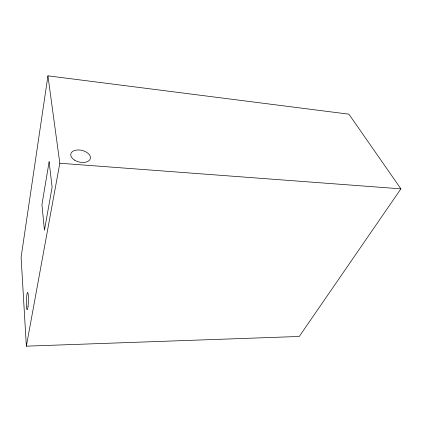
<?xml version="1.0" encoding="UTF-8"?>
<svg xmlns="http://www.w3.org/2000/svg" width="422" height="422" viewBox="0 0 422 422"><rect width="100%" height="100%" fill="white"/><g stroke="black" fill="none" stroke-linecap="round" stroke-linejoin="round"><path stroke-width="0.63" d="M47.939 75.833L21.1 257.251L26.359 346.167L299.267 336.466L400.9 188.845L348.899 114.172L47.939 75.833L59.819 163.235L26.359 346.167M59.819 163.235L400.9 188.845M49.116 161.763L41.936 204.644L44.442 230.259L52.112 187.199L49.116 161.763M74.52 160.102A10.038 5.982 13.2 0 0 90.366 158.503A10.038 5.982 13.2 0 0 76.899 150.016A10.038 5.982 13.2 0 0 74.52 160.102M28.058 306.193A8.672 0.986 -88.5 0 0 27.71 292.467A8.672 0.986 -88.5 0 0 26.401 304.589A8.672 0.986 -88.5 0 0 28.058 306.193"/></g></svg>
